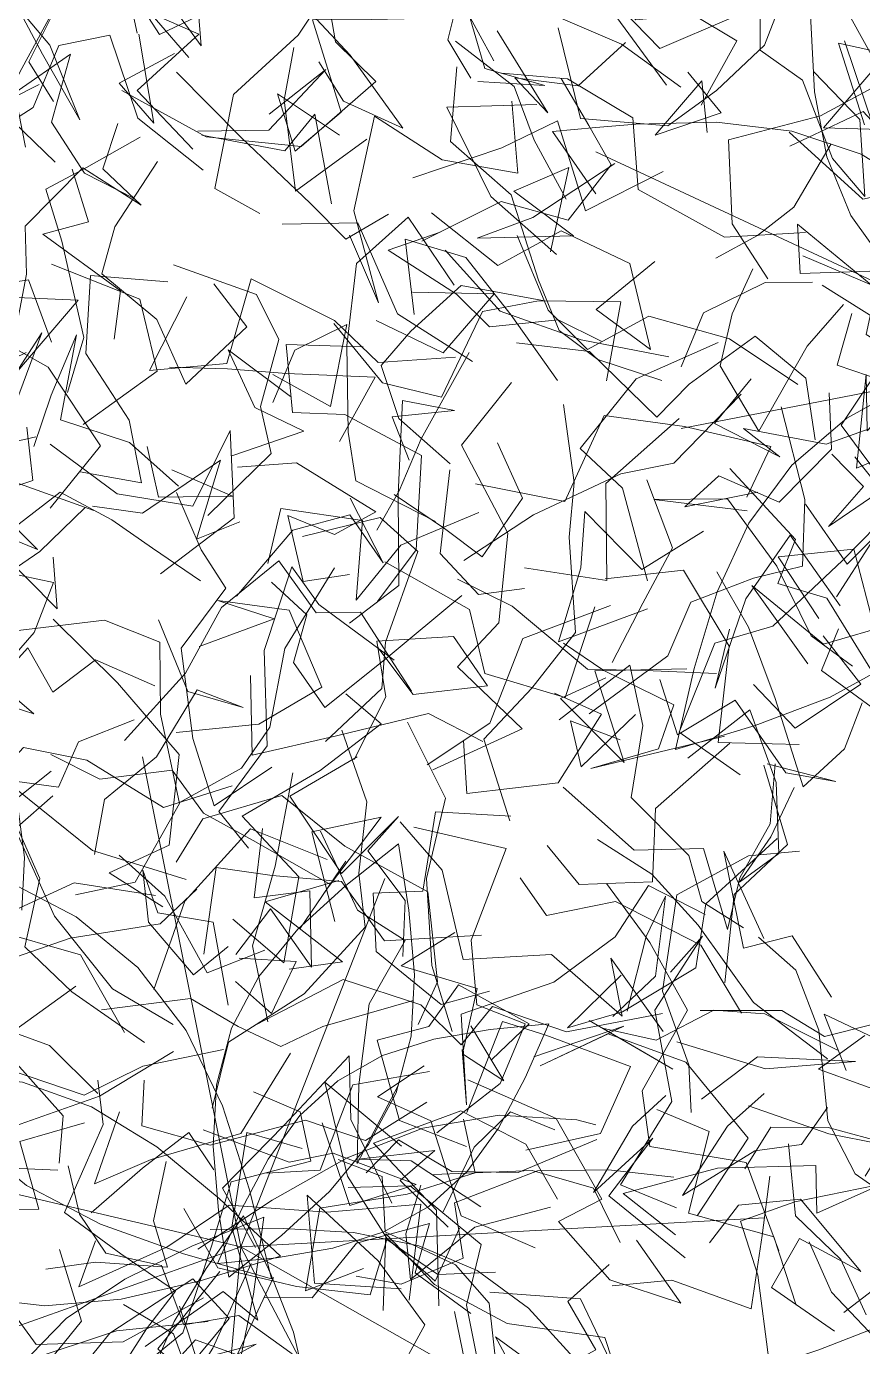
# Model space of a CAD drawing. Header units: metres. Extents: x 0 to 46.1, y -33.1 to 1.9.
# Drawn here: x 41.743 to 42.12, y -19.425 to -18.83 of the extents above; entities that cross this region are included whole.
import ezdxf

# ---------------------------------------------------------------- set-up
doc = ezdxf.new("R2010")
doc.units = ezdxf.units.M
doc.header["$LTSCALE"] = 0.02
doc.layers.add('AB_EXT_MASSIF', color=8, linetype='Continuous', lineweight=9)
doc.layers.add('BLOC_FEUILLAGE', color=7, linetype='Continuous', lineweight=13)
doc.layers.add('ARCHIBOOKS_ARBRE', color=7, linetype='Continuous')

# ---------------------------------------------------------------- blocks, each defined once
blk = doc.blocks.new('AB_ALPHA_11ed163862f4b453')
at = {"layer": 'BLOC_FEUILLAGE', "color": 8, "lineweight": 13, "true_color": 0x878787, "transparency": 33554585}
for points in [[(-0.1155, 2.0517), (-0.1731, 1.9865), (-0.272, 1.9339), (-0.2569, 1.8234)], [(-0.2328, 2.0628), (-0.1727, 1.9941), (-0.1362, 1.9525), (-0.185, 1.9254), (-0.238, 1.827), (-0.2433, 1.9289)], [(-0.1246, 1.9557), (-0.1581, 2.0445), (-0.2477, 2.031), (-0.2635, 1.9499), (-0.2908, 1.8781)], [(-0.3841, 2.0162), (-0.3932, 1.9163), (-0.398, 1.8313), (-0.3807, 1.9203), (-0.389, 1.9893), (-0.468, 2.0019), (-0.529, 1.9643)], [(-0.4878, 2.0058), (-0.4705, 1.923), (-0.4621, 1.8701), (-0.4471, 1.8066)], [(-0.4117, 1.8649), (-0.4106, 1.9176), (-0.326, 1.9675), (-0.4214, 1.9154), (-0.4939, 1.8736), (-0.4541, 1.925)], [(-0.4148, 1.8896), (-0.5182, 1.9011), (-0.5903, 1.8657), (-0.6369, 1.9291), (-0.7171, 1.9539), (-0.6694, 1.9182), (-0.6912, 1.8299)], [(-0.4788, 1.9508), (-0.5134, 1.8721), (-0.4347, 1.8717), (-0.3723, 1.9147), (-0.3178, 1.893), (-0.3423, 1.7973), (-0.3126, 1.7082)], [(0.1773, 1.5044), (0.1711, 1.6125), (0.2267, 1.6889), (0.3051, 1.7622), (0.3256, 1.8545), (0.3053, 1.9201), (0.24, 1.951)], [(-0.0898, 1.8906), (-0.1928, 1.8529), (-0.2707, 1.8631), (-0.2701, 1.9307)], [(-0.3949, 1.7239), (-0.4263, 1.7781), (-0.4262, 1.8467), (-0.3666, 1.8992), (-0.443, 1.8969), (-0.4662, 1.839)], [(-0.3094, 1.7343), (-0.3258, 1.824), (-0.2332, 1.8395), (-0.2735, 1.901)], [(-0.2679, 1.8359), (-0.3385, 1.842), (-0.3302, 1.7829), (-0.2896, 1.8762)], [(-0.0031, 1.631), (-0.0013, 1.6814), (0.0361, 1.7165), (0.0634, 1.7839), (0.0635, 1.8784)], [(-0.1144, 1.8667), (-0.0876, 1.7974), (-0.1087, 1.7481), (-0.0949, 1.6862), (-0.2053, 1.6704), (-0.2892, 1.7379), (-0.3403, 1.8332)], [(0.1471, 1.8526), (0.085, 1.8039), (0.0471, 1.7353), (0.016, 1.6316), (0.0623, 1.5785), (0.0012, 1.6234)], [(-0.7303, 1.8223), (-0.6866, 1.7546), (-0.6314, 1.7157), (-0.5799, 1.6172), (-0.5786, 1.5107), (-0.6643, 1.4828)], [(-0.1645, 1.553), (-0.2201, 1.5557), (-0.2317, 1.6114), (-0.2562, 1.7153), (-0.2776, 1.8173)], [(-0.1368, 1.7397), (-0.1377, 1.6873), (-0.0981, 1.6253), (-0.1031, 1.7267), (-0.1195, 1.8205), (-0.0419, 1.7697)], [(-0.3643, 1.8045), (-0.4063, 1.771), (-0.3923, 1.7132), (-0.4246, 1.7844), (-0.5149, 1.7645), (-0.5432, 1.7185), (-0.6, 1.659)], [(-0.2853, 1.6325), (-0.3127, 1.6836), (-0.2375, 1.7611), (-0.14, 1.7773), (-0.0799, 1.8034), (-0.0268, 1.783), (-0.1141, 1.785)], [(0.0074, 1.8138), (0.0104, 1.7522), (0.0348, 1.7067), (0.029, 1.6332)], [(-0.3518, 1.7779), (-0.4209, 1.7824), (-0.4727, 1.7868), (-0.4895, 1.7278), (-0.5278, 1.6235), (-0.5769, 1.5814)], [(-0.4355, 1.7894), (-0.4524, 1.7297), (-0.5031, 1.7463), (-0.4645, 1.6451), (-0.5001, 1.603)], [(0.1979, 1.4641), (0.2708, 1.503), (0.2456, 1.5549), (0.1883, 1.5848), (0.1738, 1.6693), (0.1496, 1.7665), (0.2034, 1.7978)], [(-0.1623, 1.6576), (-0.1955, 1.7348), (-0.2141, 1.6697), (-0.1464, 1.6783), (-0.117, 1.7831), (-0.0615, 1.7475), (0.002, 1.7083)], [(-0.1388, 1.637), (-0.2382, 1.6317), (-0.1929, 1.725), (-0.1514, 1.7684)], [(-0.5914, 1.6445), (-0.6675, 1.6542), (-0.6142, 1.7429), (-0.5448, 1.7118), (-0.5612, 1.639)], [(-0.3502, 1.7444), (-0.4304, 1.7089), (-0.4718, 1.6723), (-0.4478, 1.5956), (-0.4601, 1.5167), (-0.3672, 1.5334), (-0.372, 1.5942)], [(-0.2158, 1.7208), (-0.1348, 1.7279), (-0.2258, 1.7055), (-0.2937, 1.7483)], [(-0.2922, 1.742), (-0.2235, 1.6766), (-0.1726, 1.6927), (-0.212, 1.5978)], [(-0.7136, 1.5097), (-0.7017, 1.4516), (-0.7417, 1.5092), (-0.8222, 1.5417), (-0.8183, 1.6074), (-0.8711, 1.661), (-0.803, 1.732)], [(-0.6245, 1.454), (-0.6784, 1.5248), (-0.7234, 1.5636), (-0.7888, 1.5805), (-0.8544, 1.6368), (-0.9189, 1.6664), (-0.9891, 1.7245)], [(-0.5816, 1.5416), (-0.4791, 1.5466), (-0.4514, 1.6254), (-0.5132, 1.7125)], [(-0.6329, 1.6026), (-0.5645, 1.6536), (-0.6138, 1.6314), (-0.5102, 1.6622), (-0.5666, 1.7023)], [(-0.6137, 1.4986), (-0.5625, 1.4506), (-0.5356, 1.5174), (-0.5357, 1.6072), (-0.4835, 1.6778), (-0.4142, 1.6243)], [(0.0126, 1.458), (0.0186, 1.5337), (0.0328, 1.5964), (0.005, 1.6754)], [(0.3442, 1.5913), (0.2934, 1.5229), (0.249, 1.6083), (0.1975, 1.679), (0.1058, 1.6515), (0.1601, 1.5705), (0.1898, 1.4935)], [(-0.2141, 1.5569), (-0.2283, 1.4755), (-0.195, 1.5775), (-0.1174, 1.6543), (-0.0802, 1.5715), (-0.0169, 1.5125), (0.0214, 1.584)], [(-0.0095, 1.6504), (-0.0611, 1.5836), (-0.0367, 1.4962), (-0.0633, 1.3987), (-0.0745, 1.3385), (-0.0556, 1.2874), (-0.0081, 1.2283)], [(0.1646, 1.5697), (0.0935, 1.5579), (0.0385, 1.6044), (0.0484, 1.5509), (0.0509, 1.6594)], [(-0.5197, 1.3793), (-0.422, 1.3988), (-0.4033, 1.4497), (-0.3449, 1.5019), (-0.3382, 1.5581), (-0.3986, 1.6369)], [(0.3042, 1.6454), (0.235, 1.6498), (0.1737, 1.6441), (0.1936, 1.543), (0.2799, 1.5281)], [(-0.6419, 1.551), (-0.5939, 1.589), (-0.5331, 1.6304), (-0.6004, 1.5601), (-0.5491, 1.4961), (-0.5297, 1.4248)], [(0.1104, 1.6249), (0.0757, 1.5254), (0.1538, 1.4652), (0.2214, 1.4685), (0.2946, 1.4819), (0.3829, 1.5461), (0.3264, 1.5146)], [(-0.7578, 1.5888), (-0.8248, 1.6179), (-0.7637, 1.5337), (-0.6927, 1.5804), (-0.634, 1.5592)], [(-0.271, 1.6088), (-0.1985, 1.5636), (-0.2168, 1.4533), (-0.1752, 1.3624)], [(0.043, 1.5658), (-0.0438, 1.6183), (-0.057, 1.5069), (-0.0303, 1.4119)], [(0.0293, 1.6166), (0.0876, 1.571), (0.1256, 1.4939), (0.0867, 1.4232), (0.139, 1.3252), (0.2184, 1.2798)], [(-0.8231, 1.3569), (-0.8057, 1.2986), (-0.8755, 1.3843), (-0.9421, 1.4569), (-0.9812, 1.5429), (-0.9581, 1.5929)], [(-0.4056, 1.5986), (-0.4861, 1.5519), (-0.4086, 1.5109), (-0.3338, 1.5762), (-0.2805, 1.4855), (-0.2649, 1.4193), (-0.1886, 1.3768)], [(-0.799, 1.5809), (-0.7513, 1.4835), (-0.6452, 1.4918), (-0.6133, 1.4341), (-0.5921, 1.3821), (-0.5667, 1.3221)], [(-0.6365, 1.5737), (-0.6637, 1.5196), (-0.7232, 1.5353), (-0.7718, 1.5652), (-0.796, 1.5184)], [(0.082, 1.5752), (0.0791, 1.5139), (0.0763, 1.4628), (0.0017, 1.4371), (-0.0504, 1.4958), (-0.1493, 1.5071)], [(-0.119, 1.5722), (-0.0166, 1.5462), (0.0526, 1.5375), (0.0239, 1.4354), (0.1211, 1.4247)], [(0.3246, 1.4266), (0.3389, 1.3535), (0.2964, 1.2775), (0.289, 1.3332), (0.3087, 1.4256), (0.2874, 1.4798), (0.3398, 1.5609)], [(-0.6249, 1.5432), (-0.5922, 1.4555), (-0.5283, 1.3973), (-0.4465, 1.4457), (-0.4962, 1.3609), (-0.6004, 1.3533)], [(-0.3501, 1.3682), (-0.2771, 1.4072), (-0.3582, 1.4651), (-0.4114, 1.5058), (-0.4652, 1.5428)], [(-0.1458, 1.4455), (-0.1474, 1.5381), (-0.2248, 1.526), (-0.2843, 1.4544), (-0.3363, 1.3718), (-0.3587, 1.3211), (-0.3084, 1.2338)], [(-0.3687, 1.4408), (-0.3991, 1.5231), (-0.4093, 1.4524), (-0.3775, 1.3999), (-0.4605, 1.4208)], [(-0.2015, 1.4424), (-0.164, 1.519), (-0.1179, 1.4647), (-0.1105, 1.3822), (-0.1068, 1.2921)], [(-0.0412, 1.3026), (-0.0689, 1.3492), (-0.138, 1.3844), (-0.1491, 1.4357), (-0.1867, 1.5193), (-0.1267, 1.5043)], [(0.0582, 1.3449), (-0.0268, 1.3356), (0, 1.2646), (0.0333, 1.3584), (-0.0115, 1.4314), (-0.0926, 1.4373), (-0.1229, 1.528)], [(0.1865, 1.4346), (0.2133, 1.4866), (0.1359, 1.4639), (0.2121, 1.4444), (0.2055, 1.5033)], [(-0.2697, 1.4433), (-0.341, 1.4925), (-0.3766, 1.4246), (-0.3286, 1.3907), (-0.2811, 1.3048), (-0.3443, 1.219), (-0.4125, 1.1939)], [(0.0804, 1.4619), (-0.0302, 1.4614), (-0.0952, 1.4758), (-0.0029, 1.4191), (-0.0317, 1.4978), (0.0347, 1.4865), (-0.0342, 1.4181)], [(-0.6915, 1.4349), (-0.7195, 1.3836), (-0.7393, 1.4781), (-0.8097, 1.4457), (-0.7006, 1.4483), (-0.6306, 1.462)], [(-0.5348, 1.4818), (-0.5553, 1.4269), (-0.4846, 1.3824), (-0.5258, 1.4442)], [(-0.3721, 1.4726), (-0.3372, 1.4071), (-0.2716, 1.4743), (-0.3361, 1.482), (-0.3891, 1.4459)], [(-0.0607, 1.262), (0.0013, 1.3278), (-0.0758, 1.379), (-0.1352, 1.4033), (-0.2264, 1.3477), (-0.2735, 1.3974), (-0.283, 1.4831)], [(0.0129, 1.2461), (-0.0596, 1.3161), (-0.1185, 1.3929), (-0.1329, 1.4843)], [(-0.4933, 1.3537), (-0.545, 1.364), (-0.4738, 1.4236), (-0.5801, 1.4215), (-0.6231, 1.4586)], [(-0.1895, 1.4647), (-0.1133, 1.4129), (-0.1976, 1.3885), (-0.2412, 1.4603)], [(-0.745, 1.4489), (-0.7066, 1.4104), (-0.7556, 1.3751), (-0.8548, 1.3472)], [(0.1178, 1.1411), (0.0812, 1.2262), (0.0188, 1.2969), (-0.0593, 1.303), (-0.0726, 1.3644), (-0.056, 1.4538)], [(-0.9234, 1.4307), (-0.953, 1.3855), (-0.9932, 1.2822), (-0.9093, 1.285), (-0.8275, 1.2144), (-0.7808, 1.2448), (-0.7146, 1.2314)], [(-0.2593, 1.2793), (-0.2798, 1.3538), (-0.2642, 1.4145), (-0.2152, 1.4288), (-0.1395, 1.4409), (-0.0703, 1.3755)], [(0.2563, 1.3711), (0.347, 1.3587), (0.3624, 1.27), (0.347, 1.3369), (0.3728, 1.4369)], [(0.3401, 1.3455), (0.3657, 1.4383), (0.4405, 1.3627), (0.4739, 1.2766), (0.4358, 1.3219)], [(-1.0191, 1.418), (-0.9385, 1.3808), (-0.9558, 1.2796), (-0.93, 1.2239), (-0.8248, 1.2338)], [(-0.6137, 1.1022), (-0.6917, 1.1011), (-0.6708, 1.1776), (-0.6264, 1.2702), (-0.5475, 1.2996), (-0.5473, 1.351), (-0.5355, 1.4202)], [(0.3906, 1.3737), (0.3041, 1.3808), (0.2023, 1.4147), (0.1544, 1.3332), (0.1542, 1.2594)], [(-1.1142, 1.4), (-1.0354, 1.3525), (-1.0528, 1.3), (-0.9805, 1.2268), (-0.9533, 1.1262), (-0.8714, 1.1144), (-0.8024, 1.0524)], [(-0.4221, 1.2365), (-0.4704, 1.2583), (-0.4444, 1.3301), (-0.4119, 1.2835), (-0.3587, 1.2796), (-0.4038, 1.3748), (-0.462, 1.4066)], [(-0.8776, 1.1022), (-0.8134, 1.0777), (-0.7231, 1.1247), (-0.6866, 1.2206), (-0.6428, 1.2892), (-0.6817, 1.3438), (-0.7754, 1.3897)], [(0.2645, 1.3848), (0.2931, 1.2762), (0.3693, 1.2477), (0.4049, 1.1888), (0.3568, 1.264), (0.4257, 1.1974), (0.5065, 1.1773)], [(0.3715, 1.2644), (0.3525, 1.3312), (0.2995, 1.3676), (0.3975, 1.3966)], [(-0.8024, 1.0371), (-0.8322, 1.1024), (-0.7586, 1.0918), (-0.6934, 1.171), (-0.7079, 1.2766), (-0.7297, 1.3761)], [(-0.4521, 1.1906), (-0.3824, 1.1961), (-0.3272, 1.2823), (-0.2654, 1.3686), (-0.2225, 1.3273), (-0.2852, 1.3593), (-0.2957, 1.3079)], [(-0.3692, 1.2615), (-0.324, 1.285), (-0.2714, 1.3209), (-0.173, 1.3727)], [(-0.6745, 1.2509), (-0.7145, 1.3118), (-0.7747, 1.3075), (-0.771, 1.3648), (-0.8546, 1.3425), (-0.8795, 1.2688), (-0.9163, 1.3248)], [(-0.2619, 1.2159), (-0.3557, 1.233), (-0.4315, 1.2083), (-0.3766, 1.2796), (-0.4464, 1.341), (-0.4927, 1.2972)], [(-0.1224, 1.3529), (-0.0589, 1.2999), (-0.0355, 1.1967), (0.0153, 1.2079), (0.1072, 1.2129), (0.1293, 1.142), (0.1001, 1.0782)], [(0.297, 1.348), (0.2227, 1.311), (0.171, 1.3064), (0.1178, 1.3105)], [(-0.8349, 1.1286), (-0.7916, 1.1743), (-0.7165, 1.1828), (-0.6367, 1.221), (-0.6044, 1.1762), (-0.6465, 1.2252), (-0.6303, 1.3108)], [(-0.3748, 1.3081), (-0.3832, 1.2271), (-0.3854, 1.2928), (-0.4485, 1.313), (-0.5422, 1.2856)], [(-0.4632, 1.0008), (-0.3536, 0.9849), (-0.3768, 1.0829), (-0.3109, 1.0995), (-0.2473, 1.1785), (-0.237, 1.29), (-0.1515, 1.3187)], [(-0.5471, 1.0936), (-0.4616, 1.109), (-0.4298, 1.1505), (-0.3435, 1.2163), (-0.3584, 1.2716), (-0.4432, 1.3014)], [(-0.8895, 1.2873), (-0.8942, 1.201), (-0.9105, 1.0947), (-0.9002, 0.9905), (-0.8647, 0.9195)], [(-0.4351, 1.0883), (-0.4348, 1.1941), (-0.4771, 1.2208), (-0.4806, 1.2927), (-0.5632, 1.2839), (-0.6376, 1.2441), (-0.7364, 1.2179)], [(-0.6853, 1.04), (-0.691, 1.093), (-0.6049, 1.1252), (-0.5494, 1.2172), (-0.4719, 1.2792), (-0.4697, 1.227), (-0.4325, 1.1283)], [(-0.6085, 1.2608), (-0.5205, 1.2407), (-0.5626, 1.2927), (-0.501, 1.2399), (-0.5172, 1.1472), (-0.5995, 1.1509), (-0.6827, 1.1936)], [(-0.3308, 1.2848), (-0.3044, 1.2217), (-0.2859, 1.1718), (-0.2121, 1.2026), (-0.2017, 1.2701)], [(0.2569, 1.0542), (0.2131, 1.1465), (0.2652, 1.1981), (0.1882, 1.2444), (0.2159, 1.2927), (0.2481, 1.1903), (0.2015, 1.2594)], [(-0.6627, 1.1089), (-0.7408, 1.1305), (-0.7844, 1.2223), (-0.8363, 1.2732), (-0.942, 1.2466)], [(-0.5007, 1.2773), (-0.4873, 1.2248), (-0.5291, 1.1878), (-0.5271, 1.1261), (-0.439, 1.1346), (-0.329, 1.1478)], [(-0.1157, 1.2657), (-0.1537, 1.1857), (-0.1916, 1.1371), (-0.2441, 1.0432), (-0.3198, 1.0174), (-0.3962, 0.9986), (-0.4218, 0.9055)], [(-0.2631, 1.2738), (-0.3235, 1.2008), (-0.3124, 1.1386), (-0.2655, 1.1162)], [(0.0185, 1.2292), (0.0725, 1.2666), (0.1495, 1.2574), (0.1944, 1.2286)], [(0.21, 1.1885), (0.1503, 1.1716), (0.0522, 1.1208), (0.0558, 1.2063), (0.0991, 1.248), (0.1463, 1.278)], [(-0.8147, 1.2498), (-0.7835, 1.1962), (-0.7095, 1.1606), (-0.7064, 1.1006), (-0.6764, 1.0446), (-0.6304, 0.9556)], [(-0.4323, 1.2519), (-0.5287, 1.2065), (-0.591, 1.1413), (-0.643, 1.1201), (-0.7217, 1.1254)], [(-0.7635, 1.0486), (-0.8341, 1.1335), (-0.8691, 1.2393), (-0.9027, 1.1685), (-0.9378, 1.1205)], [(-0.2477, 1.245), (-0.1738, 1.1735), (-0.0841, 1.2306), (-0.0149, 1.171), (0.0542, 1.0991), (0.0006, 1.066)], [(0.0685, 1.2295), (-0.0315, 1.2454), (-0.1271, 1.2141), (-0.1113, 1.1505), (-0.1447, 1.0479)], [(-0.2102, 1.0554), (-0.2938, 0.988), (-0.3551, 1.0601), (-0.3303, 1.1301), (-0.3811, 1.2269)], [(0.1582, 0.8927), (0.2509, 0.9407), (0.3393, 0.9859), (0.3393, 1.0508), (0.3282, 1.1152), (0.2488, 1.1184), (0.2018, 1.2199)], [(-0.903, 0.9203), (-0.9406, 1.0127), (-0.957, 1.0841), (-0.9012, 1.1395), (-0.8913, 1.2018), (-0.8381, 1.2095)], [(-0.3987, 0.997), (-0.4326, 1.0569), (-0.5334, 1.0921), (-0.625, 1.1256), (-0.5777, 1.2018)], [(-1.2588, 1.1789), (-1.1766, 1.1576), (-1.0951, 1.1212), (-1.0082, 1.0889), (-0.9089, 1.0645), (-0.8154, 1.0229), (-0.7594, 1.033)], [(0.0583, 1.1668), (-0.0474, 1.1429), (-0.1042, 1.1654), (-0.2118, 1.1801), (-0.3057, 1.1797)], [(-0.0151, 1.1817), (-0.1241, 1.1654), (-0.1828, 1.0729), (-0.2528, 1.1356)], [(0.2632, 1.0251), (0.1907, 1.0478), (0.1079, 1.0674), (0.0394, 1.1328), (0.0564, 1.0836), (0.0153, 1.1553), (0.0772, 1.1749)], [(0.2123, 1.1749), (0.167, 1.1352), (0.2015, 1.0912), (0.254, 1.0516)], [(-1.0754, 1.1652), (-0.9777, 1.1206), (-0.9095, 1.0425), (-0.9156, 0.9422)], [(-0.1361, 0.9179), (-0.2017, 0.9644), (-0.2556, 1.0012), (-0.2878, 1.107), (-0.3231, 1.1658)], [(-0.44, 1.1503), (-0.4356, 1.084), (-0.3602, 1.0468), (-0.3618, 1.1142), (-0.4374, 1.1569), (-0.4628, 1.0987), (-0.5311, 1.0591)], [(-0.0612, 1.0602), (-0.1431, 1.0621), (-0.1615, 1.1517), (-0.1994, 1.101), (-0.2662, 1.0449), (-0.1618, 1.0214)], [(-0.9781, 0.9009), (-0.9945, 0.976), (-1.042, 1.0389), (-1.0807, 1.134)], [(0.0883, 1.1303), (0.0539, 1.0282), (0.0107, 0.9666), (-0.0427, 0.9853), (-0.1166, 1.001), (-0.1713, 0.9645), (-0.2814, 0.9581)], [(-0.0833, 1.1438), (-0.1006, 1.0637), (-0.1627, 1.0297), (-0.228, 0.9924)], [(0.3031, 1.1334), (0.2151, 1.1109), (0.1338, 1.0762), (0.1395, 0.986)], [(-0.4989, 1.1262), (-0.484, 1.0762), (-0.5701, 1.0695), (-0.6716, 1.0742), (-0.6554, 0.982), (-0.7224, 0.91), (-0.7438, 0.9826)], [(-0.0034, 0.8415), (-0.0239, 0.8955), (-0.0134, 0.9821), (-0.0188, 1.0761), (-0.0887, 1.1209), (-0.0076, 1.053)], [(-0.7326, 0.9338), (-0.8009, 0.9476), (-0.7941, 1.046), (-0.8121, 1.1127)], [(0.1423, 1.1138), (0.1101, 1.0594), (0.028, 1.0414), (-0.0128, 1.1031), (-0.0638, 1.0948), (0.0141, 1.0638)], [(0.0627, 0.8028), (0.0119, 0.8178), (0.0143, 0.9214), (-0.0231, 0.9652), (0.0204, 0.9961), (0.0022, 1.1034)], [(0.2097, 1.0684), (0.1551, 1.0548), (0.1886, 1.1087), (0.122, 1.0259), (0.1949, 1.0128)], [(-0.8793, 0.8167), (-0.8234, 0.8692), (-0.7222, 0.8683), (-0.6236, 0.8939), (-0.5967, 0.9489), (-0.5452, 1.0111), (-0.5249, 1.0943)], [(-0.7625, 1.0712), (-0.7106, 1.0958), (-0.6217, 1.0695), (-0.5933, 0.983), (-0.5427, 0.8889), (-0.5888, 0.7978), (-0.6334, 0.7697)], [(-0.801, 0.9043), (-0.7641, 0.9919), (-0.8107, 1.0346), (-0.7989, 1.0841), (-0.8254, 1.0316), (-0.815, 0.9543), (-0.7651, 0.9596)], [(-0.5972, 1.084), (-0.6712, 1.0068), (-0.7416, 0.9454), (-0.7737, 0.8642)], [(-0.1835, 1.0756), (-0.1041, 1.0359), (-0.1075, 0.9361), (-0.1772, 0.8517), (-0.1018, 0.8003)], [(-0.8617, 0.9647), (-0.778, 1.0291), (-0.6716, 1.057), (-0.6183, 0.9811)], [(-0.5269, 1.0598), (-0.6146, 1.064), (-0.613, 0.9591), (-0.5243, 0.978), (-0.5743, 0.9645), (-0.5697, 0.8945), (-0.6061, 0.8429)], [(-0.4579, 1.0617), (-0.4686, 0.9666), (-0.536, 0.9023), (-0.5841, 0.8169), (-0.6055, 0.7418)], [(-0.1946, 1.0472), (-0.2977, 1.07), (-0.3807, 1.01), (-0.4655, 1.0092)], [(-0.7927, 0.9672), (-0.7277, 1.0417), (-0.68, 0.9998), (-0.6179, 0.9515), (-0.614, 0.8692), (-0.5185, 0.815)], [(-0.6601, 1.05), (-0.7106, 0.9895), (-0.6537, 0.9623), (-0.699, 0.889), (-0.7019, 0.9691), (-0.7627, 0.9473)], [(0.2594, 0.8725), (0.2115, 0.8915), (0.1073, 0.9166), (0.1255, 0.9896), (0.0597, 0.9879), (0.1174, 1.0045), (0.1073, 1.0542)], [(-1.1978, 0.9496), (-1.1277, 0.9818), (-1.1386, 1.0306), (-1.061, 0.995), (-0.9921, 0.9075), (-0.9191, 0.8989), (-0.8325, 0.8652)], [(-0.1671, 0.8537), (-0.2192, 0.872), (-0.3131, 0.9052), (-0.2373, 0.8823), (-0.1958, 0.9144), (-0.2408, 0.9897), (-0.2623, 1.0404)], [(-0.176, 0.8077), (-0.2073, 0.8855), (-0.1194, 0.9476), (-0.054, 0.928), (0.0519, 0.9474), (0.1341, 0.9656), (0.1272, 1.0378)], [(0.0517, 1.0232), (0.0542, 0.9412), (0.1573, 0.9626), (0.2127, 1.0258), (0.3174, 1.0092)], [(-0.9332, 1.0157), (-1.0416, 1.0106), (-1.0247, 0.901), (-1.0575, 0.8589)], [(-0.6897, 0.7241), (-0.7764, 0.6756), (-0.7265, 0.749), (-0.667, 0.8192), (-0.5941, 0.8568), (-0.6205, 0.9148), (-0.6071, 1.0118)], [(-0.6014, 0.9679), (-0.6865, 0.9324), (-0.6352, 0.9538), (-0.5411, 0.9879), (-0.6155, 1.0167), (-0.6489, 0.918)], [(-0.0735, 1.0137), (-0.0776, 0.9422), (-0.0961, 0.8583), (-0.1239, 0.7577), (-0.0615, 0.7682), (-0.0167, 0.801)], [(-0.3014, 0.9987), (-0.2699, 0.9501), (-0.3529, 0.9117), (-0.4458, 0.9578), (-0.4165, 1.0098)], [(-0.0968, 0.9517), (-0.1465, 0.905), (-0.0627, 0.9704), (0.0182, 1.0032), (0.022, 0.9059)], [(-0.1616, 0.9406), (-0.2495, 0.9949), (-0.278, 0.8903), (-0.299, 0.9903), (-0.2434, 0.9818)], [(0.0064, 0.8852), (-0.0353, 0.8565), (-0.0107, 0.7915), (0.0399, 0.862), (0.0697, 0.9512), (-0.0064, 0.9903), (-0.0058, 0.9072)], [(-0.9236, 0.9776), (-0.8323, 0.9338), (-0.8045, 0.8778), (-0.7764, 0.833), (-0.7247, 0.826), (-0.6233, 0.795)], [(-0.6198, 0.9542), (-0.7026, 0.979), (-0.6664, 0.8751), (-0.7213, 0.901)], [(-0.5259, 0.9719), (-0.5162, 0.9004), (-0.5509, 0.8034), (-0.4645, 0.754), (-0.4354, 0.6522), (-0.4108, 0.7138), (-0.4062, 0.6126)], [(-0.3135, 0.9707), (-0.2131, 0.9789), (-0.2378, 0.9142), (-0.2928, 0.8533), (-0.2741, 0.7631), (-0.2901, 0.7115), (-0.2668, 0.6612)], [(-0.044, 0.8711), (-0.0489, 0.9795), (-0.0173, 0.8799), (0.0624, 0.8561), (0.113, 0.8973)], [(-0.5164, 0.9586), (-0.4424, 0.8817), (-0.5314, 0.8167), (-0.5659, 0.752), (-0.5318, 0.7045), (-0.5921, 0.6636), (-0.6821, 0.6555)], [(-0.4182, 0.9093), (-0.4866, 0.9599), (-0.5472, 0.8926), (-0.5955, 0.9211), (-0.628, 0.8642), (-0.5994, 0.7744), (-0.5455, 0.7572)], [(-0.238, 0.9288), (-0.3214, 0.9129), (-0.3032, 0.9629), (-0.2679, 0.9142)], [(-0.7617, 0.9419), (-0.7099, 0.9036), (-0.7652, 0.8698), (-0.7795, 0.9219)], [(-0.144, 0.8015), (-0.09, 0.7427), (-0.1315, 0.7816), (-0.1348, 0.8814), (-0.2108, 0.884), (-0.1934, 0.9471)], [(0.0241, 0.9166), (0.0892, 0.9461), (0.1846, 0.9434), (0.2664, 0.9193), (0.234, 0.8625)], [(-1.1773, 0.8885), (-1.0769, 0.921), (-0.9784, 0.8971), (-0.881, 0.8941)], [(-1.1388, 0.6204), (-1.0765, 0.6487), (-1.0261, 0.6664), (-1.0549, 0.7351), (-1.0825, 0.8089), (-0.9922, 0.8681), (-0.9701, 0.9133)], [(-1.268, 0.8088), (-1.2077, 0.8381), (-1.1193, 0.893), (-1.063, 0.8528)], [(-1.1978, 0.8865), (-1.105, 0.8277), (-1.0813, 0.9034), (-1.0089, 0.8812)], [(-0.1363, 0.7965), (-0.1777, 0.7432), (-0.2396, 0.7106), (-0.2829, 0.6694), (-0.2559, 0.7605), (-0.3223, 0.8015), (-0.3508, 0.9048)], [(-0.6727, 0.6907), (-0.7541, 0.6922), (-0.7983, 0.7483), (-0.9037, 0.7831), (-0.9565, 0.8433), (-0.9262, 0.8848)], [(-0.0123, 0.8882), (-0.0063, 0.8193), (-0.0954, 0.8181), (-0.1081, 0.8849)], [(-1.0039, 0.6429), (-1.1066, 0.6507), (-1.1905, 0.7016), (-1.1947, 0.7737), (-1.1732, 0.8733), (-1.2567, 0.8695)], [(-0.9692, 0.8702), (-1.037, 0.8175), (-0.9684, 0.8059), (-0.8678, 0.7754), (-0.7715, 0.8206)], [(-0.3959, 0.63), (-0.4978, 0.6714), (-0.552, 0.7409), (-0.6052, 0.7241), (-0.6187, 0.7862), (-0.6767, 0.858), (-0.7859, 0.8687)], [(-0.1326, 0.7627), (-0.1849, 0.7304), (-0.2427, 0.7068), (-0.1877, 0.7097), (-0.1467, 0.7784), (-0.1272, 0.8631), (-0.2152, 0.8554)], [(-1.0505, 0.8506), (-1.0697, 0.798), (-1.0686, 0.7451), (-1.0235, 0.6993), (-1.0389, 0.6295), (-0.9811, 0.6045), (-0.9543, 0.5356)], [(-0.4016, 0.8595), (-0.3952, 0.8029), (-0.3244, 0.7606), (-0.2767, 0.8278), (-0.1664, 0.8439)], [(-0.5843, 0.7358), (-0.587, 0.6639), (-0.6095, 0.7146), (-0.5555, 0.7672), (-0.6134, 0.8354), (-0.5423, 0.834)], [(-0.447, 0.8455), (-0.4453, 0.7937), (-0.3714, 0.7647), (-0.3177, 0.6711), (-0.3209, 0.5819)], [(-0.3504, 0.8342), (-0.3203, 0.768), (-0.3079, 0.6917), (-0.303, 0.5845), (-0.2676, 0.486)], [(-1.1273, 0.6131), (-1.0446, 0.6225), (-0.9645, 0.6868), (-0.9064, 0.7355), (-0.8187, 0.7061), (-0.7984, 0.7593), (-0.83, 0.8069)], [(-1.0576, 0.7923), (-0.9819, 0.8031), (-0.9163, 0.8081), (-0.9155, 0.7575)], [(-1.1353, 0.7667), (-1.0841, 0.7429), (-1.0189, 0.6938), (-1.0038, 0.7464), (-0.9553, 0.7947)], [(-0.7843, 0.7353), (-0.8087, 0.6405), (-0.7333, 0.6194), (-0.7926, 0.6999), (-0.8395, 0.7185), (-0.901, 0.8017)], [(-0.1477, 0.8025), (-0.1741, 0.7128), (-0.2552, 0.6984), (-0.3181, 0.6208)], [(-1.2535, 0.5412), (-1.2295, 0.5946), (-1.1984, 0.6746), (-1.1334, 0.6957), (-1.1101, 0.777)], [(-0.9238, 0.6587), (-0.9186, 0.735), (-0.8216, 0.7566), (-0.7178, 0.7824), (-0.7551, 0.7209), (-0.7679, 0.6168)], [(-0.5852, 0.6914), (-0.5282, 0.702), (-0.5709, 0.7823), (-0.6246, 0.7611), (-0.6818, 0.7797), (-0.7098, 0.69), (-0.6625, 0.6248)], [(-0.4315, 0.3344), (-0.408, 0.438), (-0.4893, 0.5123), (-0.4624, 0.5696), (-0.3702, 0.618), (-0.3644, 0.7047), (-0.3689, 0.7872)], [(-0.8111, 0.5146), (-0.7409, 0.5981), (-0.8346, 0.6482), (-0.9228, 0.7148), (-1.0073, 0.7133), (-1.1146, 0.7298), (-1.071, 0.763)], [(-0.8191, 0.7236), (-0.8615, 0.7724), (-0.9337, 0.6926), (-0.9662, 0.5885), (-0.9813, 0.6369), (-1.0887, 0.633)], [(-0.7191, 0.5517), (-0.7745, 0.5166), (-0.7939, 0.5868), (-0.7932, 0.6697), (-0.7568, 0.7722), (-0.7237, 0.6648)], [(-0.6071, 0.7187), (-0.6369, 0.6641), (-0.5864, 0.7528), (-0.4792, 0.726), (-0.3936, 0.7313), (-0.3306, 0.7594), (-0.2948, 0.6973)], [(-0.6514, 0.7181), (-0.7321, 0.7528), (-0.8153, 0.6922), (-0.8678, 0.7219)], [(-0.2542, 0.6387), (-0.2382, 0.7457), (-0.2794, 0.642), (-0.2256, 0.6238), (-0.2261, 0.5415)], [(-0.9675, 0.7394), (-0.9718, 0.6625), (-0.9091, 0.5967), (-0.8444, 0.5437), (-0.7949, 0.5856), (-0.7679, 0.5213), (-0.712, 0.4881)], [(-0.4275, 0.6539), (-0.3641, 0.7126), (-0.321, 0.739), (-0.3794, 0.6696), (-0.4444, 0.6577)], [(-0.4295, 0.5191), (-0.4023, 0.5652), (-0.3821, 0.6511), (-0.3094, 0.7331), (-0.2179, 0.7263), (-0.167, 0.6992)], [(-0.653, 0.7269), (-0.7163, 0.726), (-0.6803, 0.6708), (-0.7102, 0.5625), (-0.6597, 0.4868)], [(-0.6414, 0.6565), (-0.5518, 0.7206), (-0.5195, 0.681), (-0.4586, 0.5996), (-0.5279, 0.5546), (-0.6087, 0.5845)], [(-0.4114, 0.6916), (-0.4943, 0.6748), (-0.4326, 0.6561), (-0.3364, 0.6525), (-0.2876, 0.7068), (-0.18, 0.7249)], [(-1.3241, 0.6401), (-1.2556, 0.6184), (-1.2672, 0.6762), (-1.2124, 0.6928), (-1.106, 0.6652), (-1.0138, 0.6177)], [(-1.0836, 0.6857), (-1.0542, 0.6273), (-1.0778, 0.5252), (-1.1781, 0.4898), (-1.232, 0.5246), (-1.3152, 0.4618)], [(-0.7915, 0.6911), (-0.7606, 0.6481), (-0.7916, 0.5938), (-0.7454, 0.5194), (-0.7371, 0.4627), (-0.775, 0.3874)], [(-0.7865, 0.491), (-0.7297, 0.5829), (-0.7485, 0.6848), (-0.6461, 0.6617), (-0.6051, 0.5903), (-0.609, 0.5189)], [(-0.6206, 0.6867), (-0.5606, 0.5958), (-0.5669, 0.4918), (-0.6216, 0.4972), (-0.6087, 0.4108), (-0.5561, 0.3452), (-0.5592, 0.4319)], [(-0.8766, 0.4463), (-0.8113, 0.4819), (-0.8162, 0.5708), (-0.843, 0.6764), (-0.89, 0.5888), (-0.8115, 0.53)], [(-0.7735, 0.6612), (-0.7226, 0.6725), (-0.6917, 0.6101), (-0.6298, 0.5684), (-0.5351, 0.5513)], [(-0.7293, 0.5595), (-0.7459, 0.6333), (-0.6948, 0.6404), (-0.7723, 0.6789), (-0.7235, 0.6451), (-0.6861, 0.5588)], [(-0.363, 0.6642), (-0.3105, 0.6786), (-0.4011, 0.6377), (-0.4409, 0.5413), (-0.5405, 0.4939), (-0.5017, 0.4378)], [(-0.9722, 0.6579), (-1.0782, 0.6227), (-1.0651, 0.5736), (-0.9825, 0.5668), (-1.0633, 0.5939), (-1.1472, 0.6167), (-1.2282, 0.6004)], [(-1.1636, 0.5439), (-1.066, 0.5847), (-0.9921, 0.6076), (-1.0021, 0.6676), (-1.114, 0.6672), (-1.1911, 0.6419)], [(-0.8347, 0.5726), (-0.9031, 0.5868), (-0.8389, 0.6562), (-0.7478, 0.6159), (-0.6706, 0.5943), (-0.6484, 0.6522)], [(-0.7996, 0.6584), (-0.7399, 0.6222), (-0.7088, 0.5229), (-0.7598, 0.4747), (-0.7818, 0.4195), (-0.7999, 0.3346)], [(-0.4871, 0.4175), (-0.3915, 0.4596), (-0.4038, 0.5696), (-0.4595, 0.644), (-0.5434, 0.6557), (-0.4402, 0.6416), (-0.544, 0.6679)], [(-0.2529, 0.4881), (-0.2993, 0.5669), (-0.3454, 0.6016), (-0.4181, 0.6087), (-0.4616, 0.6529), (-0.4202, 0.571), (-0.4692, 0.6684)], [(-0.9377, 0.6463), (-1.0257, 0.5896), (-1.1104, 0.5506), (-1.1459, 0.515), (-1.1889, 0.4501), (-1.161, 0.3476), (-1.0675, 0.3492)], [(-1.0314, 0.6499), (-1.0465, 0.5945), (-1.0482, 0.5372), (-1.1471, 0.5692)], [(-0.2582, 0.6433), (-0.2432, 0.5889), (-0.2584, 0.5183), (-0.3055, 0.4273), (-0.3121, 0.3605), (-0.277, 0.2739)], [(-0.7245, 0.5773), (-0.6557, 0.6192), (-0.5997, 0.6303), (-0.5688, 0.586)], [(-1.2096, 0.5737), (-1.1172, 0.5874), (-1.037, 0.6083), (-1.0067, 0.5685), (-0.925, 0.6192)], [(-0.6202, 0.5157), (-0.704, 0.5432), (-0.7971, 0.5332), (-0.7736, 0.5793), (-0.7294, 0.6159)], [(-0.5763, 0.4396), (-0.5681, 0.5074), (-0.6153, 0.5615), (-0.7109, 0.6182)], [(-0.9467, 0.6064), (-0.9011, 0.5762), (-0.8257, 0.6008), (-0.7445, 0.5746), (-0.7885, 0.5369), (-0.7607, 0.4641)], [(-0.206, 0.4913), (-0.2571, 0.5088), (-0.2814, 0.5595), (-0.3584, 0.6095)], [(-0.8419, 0.521), (-0.7921, 0.5916), (-0.7773, 0.5138), (-0.7327, 0.4326), (-0.649, 0.3594), (-0.6751, 0.2603)], [(-0.4116, 0.525), (-0.3325, 0.5307), (-0.2429, 0.4664), (-0.3326, 0.5145), (-0.3995, 0.5945)], [(-0.4855, 0.4685), (-0.5428, 0.5155), (-0.6103, 0.558), (-0.7083, 0.5789), (-0.7341, 0.5211), (-0.8086, 0.5348), (-0.8464, 0.5698)], [(-0.5243, 0.3852), (-0.5582, 0.4908), (-0.4813, 0.5181), (-0.571, 0.5032), (-0.4933, 0.5419), (-0.4428, 0.5506)], [(-0.4598, 0.5428), (-0.4241, 0.4898), (-0.4938, 0.4256), (-0.4274, 0.3508), (-0.4485, 0.2727)], [(-0.7751, 0.4761), (-0.8079, 0.3925), (-0.8675, 0.3284), (-0.9222, 0.351), (-0.9529, 0.4523), (-0.951, 0.5212)], [(-0.2182, 0.4853), (-0.2826, 0.4815), (-0.2214, 0.4008), (-0.1896, 0.4426), (-0.2434, 0.53), (-0.2573, 0.4634)], [(-0.3489, 0.4923), (-0.4036, 0.4838), (-0.4886, 0.4459), (-0.3927, 0.4437), (-0.345, 0.4209), (-0.2975, 0.4398)], [(-0.1854, 0.3502), (-0.2733, 0.3313), (-0.3723, 0.3467), (-0.3442, 0.3924), (-0.4386, 0.4502), (-0.5433, 0.484), (-0.5195, 0.4129)], [(-0.3712, 0.4901), (-0.3124, 0.4141), (-0.2705, 0.3736), (-0.1703, 0.3482), (-0.2365, 0.384), (-0.3041, 0.3518)], [(-0.7297, 0.4726), (-0.6481, 0.4108), (-0.6608, 0.3144), (-0.7372, 0.3176), (-0.7679, 0.3577), (-0.8198, 0.3458), (-0.8674, 0.4096)], [(-0.4134, 0.4326), (-0.3633, 0.4561), (-0.3092, 0.4208), (-0.2516, 0.3566), (-0.2783, 0.2874), (-0.2531, 0.1959), (-0.161, 0.1897)], [(-0.7036, 0.3525), (-0.757, 0.3655), (-0.7518, 0.4269), (-0.7256, 0.3581), (-0.6649, 0.3533), (-0.6621, 0.416), (-0.6001, 0.4257)], [(-0.3883, 0.2207), (-0.3784, 0.2883), (-0.3943, 0.3571), (-0.3566, 0.4295)], [(-0.3943, 0.4106), (-0.438, 0.3592), (-0.4931, 0.2967), (-0.5506, 0.3724), (-0.6102, 0.4037)], [(-0.4281, 0.2244), (-0.461, 0.3042), (-0.4042, 0.3334), (-0.3667, 0.2646), (-0.3793, 0.3698), (-0.4417, 0.4023), (-0.492, 0.3845)], [(-0.2989, 0.3366), (-0.3865, 0.3709), (-0.4494, 0.3861), (-0.4661, 0.3244), (-0.5078, 0.2376), (-0.6022, 0.2759)], [(-0.3973, 0.3242), (-0.4071, 0.2633), (-0.3902, 0.1723), (-0.3711, 0.0879), (-0.4376, 0.1052), (-0.4561, 0.2112), (-0.5275, 0.1845)], [(-0.408, 0.2365), (-0.3022, 0.2447), (-0.2191, 0.2765), (-0.2443, 0.2142), (-0.236, 0.1473), (-0.2847, 0.0881), (-0.2729, -0.008)], [(-0.5695, 0.0726), (-0.5676, 0.183), (-0.5264, 0.2349), (-0.4545, 0.2164), (-0.3745, 0.1998), (-0.3232, 0.2034), (-0.3349, 0.1316)]]:
    blk.add_lwpolyline(points, dxfattribs=at)

msp = doc.modelspace()

# ---------------------------------------------------------------- linework, layer by layer
at = {"layer": 'AB_EXT_MASSIF', "lineweight": 9, "true_color": 0x606060, "transparency": 33554597}
for points in [[(42.20771, -18.99391), (42.17949, -18.97708), (42.15347, -18.95903), (42.13151, -18.93872), (42.11487, -18.91547), (42.10397, -18.88904), (42.09838, -18.85966), (42.09686, -18.82802), (42.09754, -18.79517), (42.12576, -18.812), (42.15178, -18.83005), (42.17374, -18.85036), (42.19039, -18.87361), (42.20128, -18.90004), (42.20687, -18.92942), (42.20839, -18.96106), (42.20771, -18.99391)], [(42.2, -18.98), (42.10635, -18.81107)], [(42, -18.87586), (42.01798, -18.87423), (42.05427, -18.87344), (42.08831, -18.87747), (42.11941, -18.88782), (42.14732, -18.90499), (42.1723, -18.92847), (42.19502, -18.95678), (42.21652, -18.9877)], [(42, -18.90573), (41.98046, -18.87764), (42, -18.87586)], [(42.2, -18.98), (42, -18.88675)], [(42.21235, -18.96675), (42.20405, -19.00324), (42.19366, -19.03777), (42.1794, -19.06869), (42.16008, -19.09489), (42.13529, -19.11599), (42.10544, -19.13238), (42.07172, -19.14516), (42.0359, -19.15598), (42.0442, -19.1195), (42.05459, -19.08497), (42.06886, -19.05405), (42.08817, -19.02784), (42.11297, -19.00674), (42.14282, -18.99036), (42.17654, -18.97758), (42.21235, -18.96675)], [(42.2, -18.98), (42.03843, -19.01141)], [(41.84, -19.38), (41.79569, -19.15935)], [(41.8539, -19.39435), (41.81417, -19.38316), (41.77672, -19.36977), (41.74346, -19.35232), (41.71567, -19.32957), (41.69382, -19.30107), (41.67744, -19.26726), (41.66526, -19.2294), (41.65535, -19.18933), (41.69508, -19.20053), (41.73253, -19.21391), (41.76579, -19.23136), (41.79358, -19.25412), (41.81543, -19.28262), (41.83181, -19.31642), (41.84399, -19.35429), (41.8539, -19.39435)], [(41.83465, -19.39367), (41.83001, -19.3637), (41.82752, -19.33459), (41.82903, -19.30703), (41.83576, -19.28152), (41.84813, -19.25822), (41.86573, -19.23696), (41.88732, -19.21726), (41.91106, -19.19841), (41.91571, -19.22837), (41.91819, -19.25749), (41.91668, -19.28505), (41.90996, -19.31056), (41.89758, -19.33386), (41.87999, -19.35512), (41.8584, -19.37482), (41.83465, -19.39367)], [(41.84, -19.38), (41.90495, -19.21403)], [(41.82955, -19.38756), (41.84035, -19.3632), (41.85235, -19.34049), (41.86656, -19.32083), (41.88366, -19.30516), (41.90389, -19.29382), (41.927, -19.28646), (41.95232, -19.28215), (41.97884, -19.2795), (41.96804, -19.30386), (41.95604, -19.32657), (41.94183, -19.34623), (41.92473, -19.3619), (41.9045, -19.37325), (41.88139, -19.38061), (41.85607, -19.38491), (41.82955, -19.38756)], [(41.85786, -19.38419), (41.82162, -19.39526), (41.78604, -19.40351), (41.75169, -19.40655), (41.71893, -19.40276), (41.6879, -19.3916), (41.65848, -19.37361), (41.63027, -19.35041), (41.60273, -19.32439), (41.63897, -19.31331), (41.67454, -19.30506), (41.7089, -19.30203), (41.74166, -19.30581), (41.77268, -19.31698), (41.80211, -19.33496), (41.83032, -19.35816), (41.85786, -19.38419)], [(41.82058, -19.38108), (41.85414, -19.35898), (41.88788, -19.33995), (41.92194, -19.3266), (41.9564, -19.32066), (41.99131, -19.32275), (42, -19.32509)], [(41.84, -19.38), (41.62314, -19.32917)], [(41.85035, -19.36662), (41.84576, -19.40127), (41.83905, -19.43427), (41.82844, -19.46426), (41.81271, -19.49029), (41.79146, -19.51204), (41.7651, -19.52984), (41.73483, -19.54461), (41.70244, -19.55775), (41.70703, -19.5231), (41.71374, -19.49009), (41.72436, -19.46011), (41.74008, -19.43408), (41.76134, -19.41233), (41.7877, -19.39453), (41.81797, -19.37976), (41.85035, -19.36662)], [(41.84123, -19.36598), (41.8536, -19.3923), (41.86376, -19.41842), (41.86981, -19.44419), (41.87051, -19.46949), (41.86542, -19.49428), (41.85498, -19.5186), (41.84043, -19.54256), (41.82367, -19.56632), (41.8113, -19.54), (41.80114, -19.51388), (41.79509, -19.48811), (41.79438, -19.46281), (41.79948, -19.43802), (41.80992, -19.4137), (41.82447, -19.38974), (41.84123, -19.36598)], [(42, -19.37113), (42.07587, -19.36693)], [(41.82613, -19.37214), (41.85907, -19.37177), (41.89076, -19.3736), (41.92015, -19.37949), (41.94654, -19.39066), (41.96968, -19.40757), (41.98982, -19.42978), (42, -19.44475)], [(41.84, -19.38), (42, -19.37113)], [(41.84, -19.38), (41.69801, -19.43038)], [(41.84, -19.38), (41.82507, -19.55029)], [(41.84, -19.38), (41.94192, -19.57398)], [(41.84, -19.38), (42, -19.47073)]]:
    msp.add_lwpolyline(points, dxfattribs=at)

# ---------------------------------------------------------------- block references
at = {"layer": 'ARCHIBOOKS_ARBRE', "transparency": 33554687, "xscale": 0.4, "yscale": 0.4, "rotation": 33}
msp.add_blockref('AB_ALPHA_11ed163862f4b453', (42.3, -19.4), dxfattribs=at)

doc.saveas('drawing.dxf')
